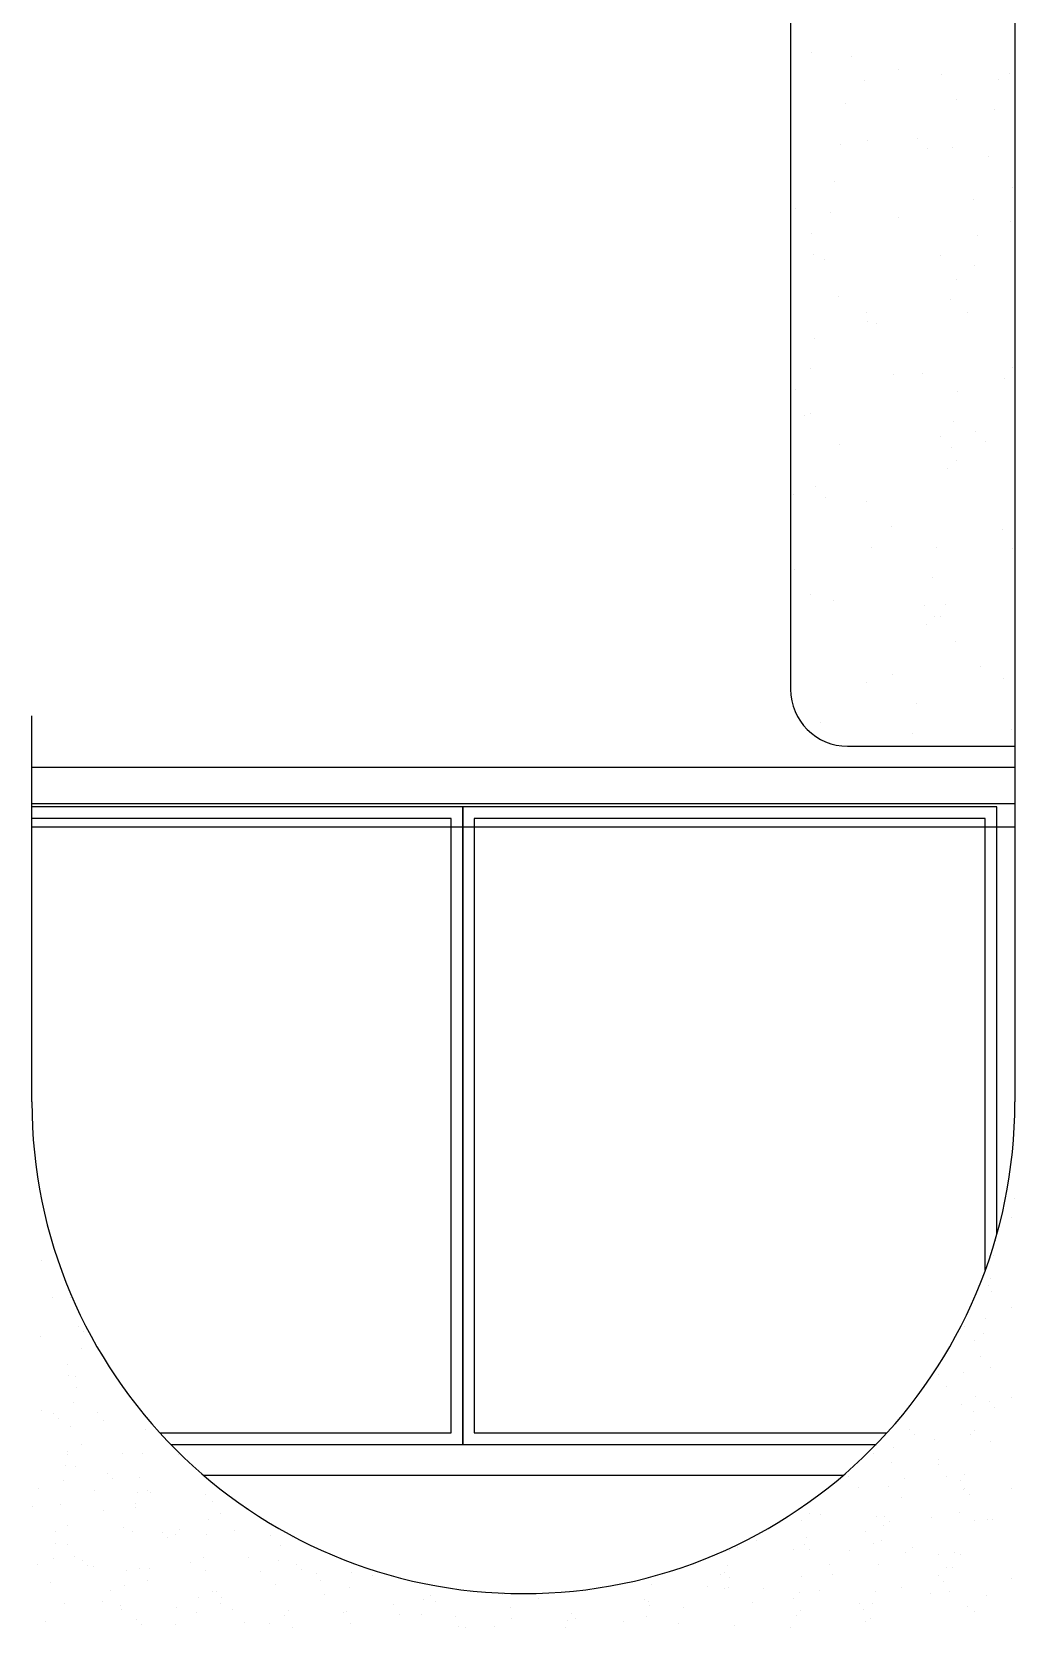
# Model space of a CAD drawing. Extents: x 33 to 1815, y -14679 to 245.
# Drawn here: x 35.399 to 36.261, y 8.045 to 9.444 of the extents above; entities that cross this region are included whole.
import ezdxf

# ---------------------------------------------------------------- set-up
doc = ezdxf.new("R2010")
doc.units = 0
doc.header["$MEASUREMENT"] = 0
doc.layers.add('LINVISTA', color=13, linetype='CONTINUOUS')
doc.layers.add('VARANDA', color=1, linetype='CONTINUOUS')

msp = doc.modelspace()

# ---------------------------------------------------------------- linework, layer by layer
at = {"layer": 'LINVISTA', "ltscale": 0.35}
msp.add_arc((35.8296, 8.506), 0.8308, 180, 360, dxfattribs=at)
at = {"layer": 'VARANDA'}
for p, q in [((36.2604, 10.6445), (36.2604, 8.506)), ((36.0638, 10.0445), (36.0638, 8.8677)), ((36.0821, 9.4255), (36.0821, 9.4255)), ((36.1172, 9.4225), (36.1172, 9.4225)), ((36.1288, 9.4011), (36.1288, 9.4011)), ((36.1581, 9.4107), (36.1581, 9.4107)), ((36.1957, 9.4059), (36.1957, 9.4059)), ((36.246, 9.4021), (36.246, 9.4021)), ((36.2559, 9.4075), (36.2559, 9.4075)), ((36.1118, 9.3812), (36.1118, 9.3812)), ((36.2094, 9.3845), (36.2094, 9.3845)), ((36.2426, 9.3757), (36.2426, 9.3757)), ((36.1078, 9.3452), (36.1078, 9.3452)), ((36.1313, 9.3484), (36.1313, 9.3484)), ((36.1751, 9.3506), (36.1751, 9.3506)), ((36.1837, 9.3412), (36.1837, 9.3412)), ((36.2057, 9.342), (36.2057, 9.342)), ((36.2371, 9.3344), (36.2371, 9.3344)), ((36.1027, 9.3122), (36.1027, 9.3122)), ((36.2585, 9.3074), (36.2585, 9.3074)), ((36.0682, 9.2888), (36.0682, 9.2888)), ((36.2242, 9.297), (36.2242, 9.297)), ((36.0992, 9.2857), (36.0992, 9.2857)), ((36.1587, 9.2807), (36.1587, 9.2807)), ((36.2566, 9.2775), (36.2566, 9.2775)), ((36.0819, 9.2673), (36.0819, 9.2673)), ((36.228, 9.2654), (36.228, 9.2654)), ((36.0842, 9.2484), (36.0842, 9.2484)), ((36.1954, 9.2477), (36.1954, 9.2477)), ((36.0938, 9.2444), (36.0938, 9.2444)), ((36.2246, 9.2389), (36.2246, 9.2389)), ((36.2091, 9.2263), (36.2091, 9.2263)), ((36.1061, 9.2122), (36.1061, 9.2122)), ((36.204, 9.209), (36.204, 9.209)), ((36.1305, 9.1978), (36.1305, 9.1978)), ((36.131, 9.1902), (36.131, 9.1902)), ((36.2191, 9.1976), (36.2191, 9.1976)), ((36.0847, 9.1754), (36.0847, 9.1754)), ((36.1391, 9.1885), (36.1391, 9.1885)), ((36.0812, 9.149), (36.0812, 9.149)), ((36.2582, 9.1492), (36.2582, 9.1492)), ((36.1537, 9.1435), (36.1537, 9.1435)), ((36.1796, 9.1443), (36.1796, 9.1443)), ((36.2516, 9.1403), (36.2516, 9.1403)), ((36.0679, 9.1306), (36.0679, 9.1306)), ((36.21, 9.1286), (36.21, 9.1286)), ((36.0757, 9.1077), (36.0757, 9.1077)), ((36.0816, 9.1092), (36.0816, 9.1092)), ((36.2065, 9.1022), (36.2065, 9.1022)), ((36.2259, 9.0937), (36.2259, 9.0937)), ((36.1067, 9.0823), (36.1067, 9.0823)), ((36.1951, 9.0895), (36.1951, 9.0895)), ((36.2046, 9.0791), (36.2046, 9.0791)), ((36.2345, 9.0844), (36.2345, 9.0844)), ((36.2088, 9.0681), (36.2088, 9.0681)), ((36.2011, 9.0609), (36.2011, 9.0609)), ((36.0667, 9.0387), (36.0667, 9.0387)), ((36.0859, 9.0451), (36.0859, 9.0451)), ((36.0945, 9.0358), (36.0945, 9.0358)), ((36.1307, 9.032), (36.1307, 9.032)), ((36.152, 9.0106), (36.152, 9.0106)), ((36.2499, 9.0074), (36.2499, 9.0074)), ((36.135, 8.9916), (36.135, 8.9916)), ((36.192, 8.9919), (36.192, 8.9919)), ((36.2579, 8.991), (36.2579, 8.991)), ((36.0676, 8.9724), (36.0676, 8.9724)), ((36.1885, 8.9654), (36.1885, 8.9654)), ((36.0813, 8.951), (36.0813, 8.951)), ((36.1018, 8.9451), (36.1018, 8.9451)), ((36.1814, 8.941), (36.1814, 8.941)), ((36.1997, 8.9419), (36.1997, 8.9419)), ((36.1831, 8.9241), (36.1831, 8.9241)), ((36.1899, 8.9316), (36.1899, 8.9316)), ((36.1948, 8.9313), (36.1948, 8.9313)), ((36.2085, 8.9099), (36.2085, 8.9099)), ((36.2304, 8.8874), (36.2304, 8.8874)), ((36.1304, 8.8738), (36.1304, 8.8738)), ((36.1527, 8.8806), (36.1527, 8.8806)), ((36.2505, 8.8774), (36.2505, 8.8774)), ((36.174, 8.8551), (36.174, 8.8551)), ((35.3989, 8.506), (35.3989, 8.8445)), ((36.0904, 8.8389), (36.0904, 8.8389)), ((36.1705, 8.8287), (36.1705, 8.8287)), ((36.2576, 8.8328), (36.2576, 8.8328)), ((36.1138, 8.8177), (36.2604, 8.8177)), ((36.2604, 8.799), (35.3989, 8.799)), ((35.3989, 8.7675), (36.2604, 8.7675)), ((35.7764, 8.7645), (35.3989, 8.7645)), ((36.2444, 8.7645), (35.7764, 8.7645)), ((35.7764, 8.7645), (35.7764, 8.206)), ((35.7764, 8.206), (35.7764, 8.7645)), ((36.2444, 8.3897), (36.2444, 8.7645)), ((35.7664, 8.7545), (35.3989, 8.7545)), ((35.3989, 8.747), (36.2604, 8.747)), ((35.7664, 8.216), (35.7664, 8.7545)), ((36.2344, 8.7545), (35.7864, 8.7545)), ((35.7864, 8.7545), (35.7864, 8.216)), ((36.2344, 8.3587), (36.2344, 8.7545)), ((35.4, 8.471), (35.4, 8.471)), ((36.2598, 8.4214), (36.2598, 8.4214)), ((36.2576, 8.405), (36.2576, 8.405)), ((36.2436, 8.3848), (36.2436, 8.3848)), ((35.4076, 8.3673), (35.4076, 8.3673)), ((36.2419, 8.3716), (36.2419, 8.3716)), ((36.2392, 8.351), (36.2392, 8.351)), ((36.2375, 8.345), (36.2375, 8.345)), ((36.2396, 8.3401), (36.2396, 8.3401)), ((35.4167, 8.3346), (35.4167, 8.3346)), ((35.433, 8.335), (35.433, 8.335)), ((36.2574, 8.3259), (36.2574, 8.3259)), ((35.4399, 8.3093), (35.4399, 8.3093)), ((35.4447, 8.3108), (35.4447, 8.3108)), ((36.2161, 8.3094), (36.2161, 8.3094)), ((36.2346, 8.3165), (36.2346, 8.3165)), ((35.4067, 8.3008), (35.4067, 8.3008)), ((35.4442, 8.3047), (35.4442, 8.3047)), ((36.2252, 8.2971), (36.2252, 8.2971)), ((36.2329, 8.3033), (36.2329, 8.3033)), ((35.442, 8.2901), (35.442, 8.2901)), ((36.2302, 8.2826), (36.2302, 8.2826)), ((35.43, 8.2762), (35.43, 8.2762)), ((35.4306, 8.2664), (35.4306, 8.2664)), ((36.1937, 8.2673), (36.1937, 8.2673)), ((36.2153, 8.2687), (36.2153, 8.2687)), ((36.2387, 8.2736), (36.2387, 8.2736)), ((35.4368, 8.2655), (35.4368, 8.2655)), ((35.4375, 8.2556), (35.4375, 8.2556)), ((36.2005, 8.2566), (36.2005, 8.2566)), ((35.4357, 8.2424), (35.4357, 8.2424)), ((36.2136, 8.2408), (36.2136, 8.2408)), ((36.2256, 8.2481), (36.2256, 8.2481)), ((36.2384, 8.2434), (36.2384, 8.2434)), ((36.2427, 8.2387), (36.2427, 8.2387)), ((36.2573, 8.2468), (36.2573, 8.2468)), ((35.407, 8.2358), (35.407, 8.2358)), ((35.4176, 8.233), (35.4176, 8.233)), ((35.4219, 8.2283), (35.4219, 8.2283)), ((35.456, 8.2342), (35.456, 8.2342)), ((35.4614, 8.2269), (35.4614, 8.2269)), ((36.2239, 8.2349), (36.2239, 8.2349)), ((35.433, 8.2218), (35.433, 8.2218)), ((35.4984, 8.219), (35.4984, 8.219)), ((35.5111, 8.216), (35.7664, 8.216)), ((35.7864, 8.216), (36.1481, 8.216)), ((36.1684, 8.2191), (36.1684, 8.2191)), ((36.1727, 8.2144), (36.1727, 8.2144)), ((36.1901, 8.2102), (36.1901, 8.2102)), ((36.2212, 8.2142), (36.2212, 8.2142)), ((36.2251, 8.218), (36.2251, 8.218)), ((35.4297, 8.1999), (35.4297, 8.1999)), ((35.4299, 8.1971), (35.4299, 8.1971)), ((35.4422, 8.2062), (35.4422, 8.2062)), ((35.4786, 8.1983), (35.4786, 8.1983)), ((35.4957, 8.1984), (35.4957, 8.1984)), ((35.5205, 8.206), (35.7764, 8.206)), ((35.5276, 8.1967), (35.5276, 8.1967)), ((35.7764, 8.206), (36.1387, 8.206)), ((36.1368, 8.198), (36.1368, 8.198)), ((36.154, 8.2031), (36.154, 8.2031)), ((36.2391, 8.2086), (36.2391, 8.2086)), ((35.4285, 8.1873), (35.4285, 8.1873)), ((35.4367, 8.1864), (35.4367, 8.1864)), ((36.1522, 8.1899), (36.1522, 8.1899)), ((36.193, 8.1923), (36.193, 8.1923)), ((36.1936, 8.1882), (36.1936, 8.1882)), ((35.4267, 8.174), (35.4267, 8.174)), ((35.4653, 8.1809), (35.4653, 8.1809)), ((35.4696, 8.1762), (35.4696, 8.1762)), ((35.4935, 8.1766), (35.4935, 8.1766)), ((35.5493, 8.179), (36.11, 8.179)), ((36.1149, 8.1775), (36.1149, 8.1775)), ((36.123, 8.168), (36.123, 8.168)), ((36.1495, 8.1693), (36.1495, 8.1693)), ((36.1638, 8.1759), (36.1638, 8.1759)), ((36.2004, 8.1775), (36.2004, 8.1775)), ((36.2128, 8.1743), (36.2128, 8.1743)), ((36.2166, 8.1797), (36.2166, 8.1797)), ((35.4046, 8.1672), (35.4046, 8.1672)), ((35.4535, 8.1656), (35.4535, 8.1656)), ((35.4899, 8.1541), (35.4899, 8.1541)), ((35.4911, 8.1639), (35.4911, 8.1639)), ((35.5003, 8.1659), (35.5003, 8.1659)), ((35.5025, 8.164), (35.5025, 8.164)), ((35.5514, 8.1624), (35.5514, 8.1624)), ((35.5571, 8.1561), (35.5571, 8.1561)), ((36.1613, 8.1595), (36.1613, 8.1595)), ((36.2149, 8.1665), (36.2149, 8.1665)), ((36.2161, 8.167), (36.2161, 8.167)), ((36.2204, 8.1624), (36.2204, 8.1624)), ((36.2572, 8.1677), (36.2572, 8.1677)), ((35.3996, 8.1519), (35.3996, 8.1519)), ((35.424, 8.1534), (35.424, 8.1534)), ((35.4613, 8.1478), (35.4613, 8.1478)), ((35.4894, 8.1506), (35.4894, 8.1506)), ((35.5538, 8.1404), (35.5538, 8.1404)), ((35.5639, 8.1453), (35.5639, 8.1453)), ((35.5873, 8.1485), (35.5873, 8.1485)), ((36.0805, 8.145), (36.0805, 8.145)), ((36.0898, 8.1448), (36.0898, 8.1448)), ((36.1387, 8.1432), (36.1387, 8.1432)), ((36.1461, 8.1427), (36.1461, 8.1427)), ((36.1876, 8.1416), (36.1876, 8.1416)), ((36.2122, 8.1459), (36.2122, 8.1459)), ((36.2366, 8.14), (36.2366, 8.14)), ((36.2407, 8.1403), (36.2407, 8.1403)), ((35.4199, 8.1298), (35.4199, 8.1298)), ((35.43, 8.135), (35.43, 8.135)), ((35.479, 8.1334), (35.479, 8.1334)), ((35.4867, 8.13), (35.4867, 8.13)), ((35.513, 8.1289), (35.513, 8.1289)), ((35.5249, 8.1273), (35.5249, 8.1273)), ((35.5279, 8.1318), (35.5279, 8.1318)), ((35.5521, 8.1272), (35.5521, 8.1272)), ((35.5768, 8.1302), (35.5768, 8.1302)), ((35.6076, 8.1264), (35.6076, 8.1264)), ((36.073, 8.1394), (36.073, 8.1394)), ((36.1298, 8.1296), (36.1298, 8.1296)), ((36.145, 8.1348), (36.145, 8.1348)), ((36.1504, 8.1381), (36.1504, 8.1381)), ((36.2249, 8.1389), (36.2249, 8.1389)), ((35.4195, 8.1189), (35.4195, 8.1189)), ((35.4297, 8.118), (35.4297, 8.118)), ((35.5173, 8.1242), (35.5173, 8.1242)), ((35.6165, 8.117), (35.6165, 8.117)), ((35.6275, 8.1248), (35.6275, 8.1248)), ((36.0106, 8.1132), (36.0106, 8.1132)), ((36.0173, 8.1158), (36.0173, 8.1158)), ((36.034, 8.1214), (36.034, 8.1214)), ((36.0663, 8.1142), (36.0663, 8.1142)), ((36.0761, 8.1184), (36.0761, 8.1184)), ((36.0778, 8.1243), (36.0778, 8.1243)), ((36.0804, 8.1138), (36.0804, 8.1138)), ((36.1152, 8.1126), (36.1152, 8.1126)), ((36.1366, 8.1189), (36.1366, 8.1189)), ((36.1432, 8.1216), (36.1432, 8.1216)), ((36.1707, 8.116), (36.1707, 8.116)), ((35.4037, 8.1007), (35.4037, 8.1007)), ((35.4177, 8.1057), (35.4177, 8.1057)), ((35.4366, 8.1073), (35.4366, 8.1073)), ((35.443, 8.1046), (35.443, 8.1046)), ((35.4473, 8.0999), (35.4473, 8.0999)), ((35.4527, 8.0991), (35.4527, 8.0991)), ((35.5376, 8.1021), (35.5376, 8.1021)), ((35.5494, 8.1066), (35.5494, 8.1066)), ((35.5885, 8.1068), (35.5885, 8.1068)), ((35.6148, 8.1038), (35.6148, 8.1038)), ((35.6307, 8.1011), (35.6307, 8.1011)), ((36.0088, 8.1), (36.0088, 8.1)), ((36.0976, 8.1009), (36.0976, 8.1009)), ((36.1405, 8.1009), (36.1405, 8.1009)), ((36.1641, 8.111), (36.1641, 8.111)), ((36.1934, 8.1091), (36.1934, 8.1091)), ((36.2002, 8.0984), (36.2002, 8.0984)), ((36.2059, 8.0981), (36.2059, 8.0981)), ((36.2076, 8.1114), (36.2076, 8.1114)), ((36.2131, 8.1094), (36.2131, 8.1094)), ((35.415, 8.085), (35.415, 8.085)), ((35.4821, 8.0955), (35.4821, 8.0955)), ((35.4933, 8.0975), (35.4933, 8.0975)), ((35.5002, 8.0868), (35.5002, 8.0868)), ((35.5016, 8.0975), (35.5016, 8.0975)), ((35.5506, 8.0959), (35.5506, 8.0959)), ((35.5995, 8.0943), (35.5995, 8.0943)), ((35.635, 8.0964), (35.635, 8.0964)), ((35.6484, 8.0927), (35.6484, 8.0927)), ((35.6521, 8.0863), (35.6521, 8.0863)), ((35.6792, 8.0936), (35.6792, 8.0936)), ((35.6974, 8.0911), (35.6974, 8.0911)), ((36.0025, 8.0916), (36.0025, 8.0916)), ((36.0061, 8.0941), (36.0061, 8.0941)), ((36.0104, 8.0895), (36.0104, 8.0895)), ((36.0733, 8.0898), (36.0733, 8.0898)), ((36.1007, 8.0917), (36.1007, 8.0917)), ((36.1938, 8.0907), (36.1938, 8.0907)), ((36.1981, 8.086), (36.1981, 8.086)), ((36.257, 8.0886), (36.257, 8.0886)), ((35.4676, 8.0778), (35.4676, 8.0778)), ((35.4804, 8.0823), (35.4804, 8.0823)), ((35.5448, 8.0721), (35.5448, 8.0721)), ((35.5569, 8.077), (35.5569, 8.077)), ((35.5607, 8.0768), (35.5607, 8.0768)), ((35.565, 8.0721), (35.565, 8.0721)), ((35.612, 8.0831), (35.612, 8.0831)), ((35.6553, 8.0743), (35.6553, 8.0743)), ((35.6774, 8.0804), (35.6774, 8.0804)), ((35.7419, 8.0702), (35.7419, 8.0702)), ((35.7484, 8.0733), (35.7484, 8.0733)), ((35.8115, 8.074), (35.8115, 8.074)), ((35.843, 8.0708), (35.843, 8.0708)), ((35.9421, 8.0831), (35.9421, 8.0831)), ((35.991, 8.0815), (35.991, 8.0815)), ((36.0061, 8.0794), (36.0061, 8.0794)), ((36.0093, 8.0808), (36.0093, 8.0808)), ((36.04, 8.0799), (36.04, 8.0799)), ((36.0661, 8.071), (36.0661, 8.071)), ((36.0715, 8.0766), (36.0715, 8.0766)), ((36.0889, 8.0783), (36.0889, 8.0783)), ((36.1379, 8.0767), (36.1379, 8.0767)), ((36.1612, 8.0804), (36.1612, 8.0804)), ((36.1868, 8.0751), (36.1868, 8.0751)), ((36.2032, 8.0775), (36.2032, 8.0775)), ((36.2357, 8.0735), (36.2357, 8.0735)), ((35.4275, 8.0664), (35.4275, 8.0664)), ((35.4611, 8.0687), (35.4611, 8.0687)), ((35.4765, 8.0648), (35.4765, 8.0648)), ((35.4777, 8.0616), (35.4777, 8.0616)), ((35.5254, 8.0632), (35.5254, 8.0632)), ((35.5431, 8.0588), (35.5431, 8.0588)), ((35.5638, 8.0662), (35.5638, 8.0662)), ((35.5744, 8.0616), (35.5744, 8.0616)), ((35.6205, 8.0564), (35.6205, 8.0564)), ((35.6233, 8.06), (35.6233, 8.06)), ((35.6723, 8.0584), (35.6723, 8.0584)), ((35.6747, 8.0597), (35.6747, 8.0597)), ((35.7157, 8.0658), (35.7157, 8.0658)), ((35.7212, 8.0568), (35.7212, 8.0568)), ((35.7401, 8.057), (35.7401, 8.057)), ((35.7527, 8.0686), (35.7527, 8.0686)), ((35.8183, 8.0633), (35.8183, 8.0633)), ((35.8718, 8.0578), (35.8718, 8.0578)), ((35.9361, 8.0699), (35.9361, 8.0699)), ((35.9389, 8.0683), (35.9389, 8.0683)), ((35.9404, 8.0652), (35.9404, 8.0652)), ((35.9702, 8.0628), (35.9702, 8.0628)), ((36.0307, 8.0674), (36.0307, 8.0674)), ((36.0729, 8.0603), (36.0729, 8.0603)), ((36.1238, 8.0664), (36.1238, 8.0664)), ((36.1281, 8.0617), (36.1281, 8.0617)), ((36.136, 8.0664), (36.136, 8.0664)), ((36.2184, 8.0639), (36.2184, 8.0639)), ((36.2248, 8.0598), (36.2248, 8.0598)), ((35.4105, 8.0505), (35.4105, 8.0505)), ((35.4907, 8.0525), (35.4907, 8.0525)), ((35.495, 8.0478), (35.495, 8.0478)), ((35.5247, 8.0482), (35.5247, 8.0482)), ((35.5853, 8.05), (35.5853, 8.05)), ((35.6075, 8.0486), (35.6075, 8.0486)), ((35.6274, 8.0457), (35.6274, 8.0457)), ((35.6784, 8.049), (35.6784, 8.049)), ((35.7701, 8.0552), (35.7701, 8.0552)), ((35.773, 8.0465), (35.773, 8.0465)), ((35.7793, 8.0452), (35.7793, 8.0452)), ((35.8045, 8.0468), (35.8045, 8.0468)), ((35.8191, 8.0536), (35.8191, 8.0536)), ((35.8661, 8.0456), (35.8661, 8.0456)), ((35.868, 8.052), (35.868, 8.052)), ((35.8751, 8.0535), (35.8751, 8.0535)), ((35.917, 8.0504), (35.917, 8.0504)), ((35.9372, 8.0551), (35.9372, 8.0551)), ((35.9659, 8.0488), (35.9659, 8.0488)), ((36.0148, 8.0472), (36.0148, 8.0472)), ((36.0638, 8.0456), (36.0638, 8.0456)), ((36.0688, 8.056), (36.0688, 8.056)), ((36.1297, 8.0505), (36.1297, 8.0505)), ((36.1342, 8.0532), (36.1342, 8.0532))]:
    msp.add_line(p, q, dxfattribs=at)
for centre, radius, end in [((36.1138, 8.8677), 0.05, 270), ((35.8296, 8.506), 0.4308, 0)]:
    msp.add_arc(centre, radius, 180, end, dxfattribs=at)

doc.saveas('drawing.dxf')
